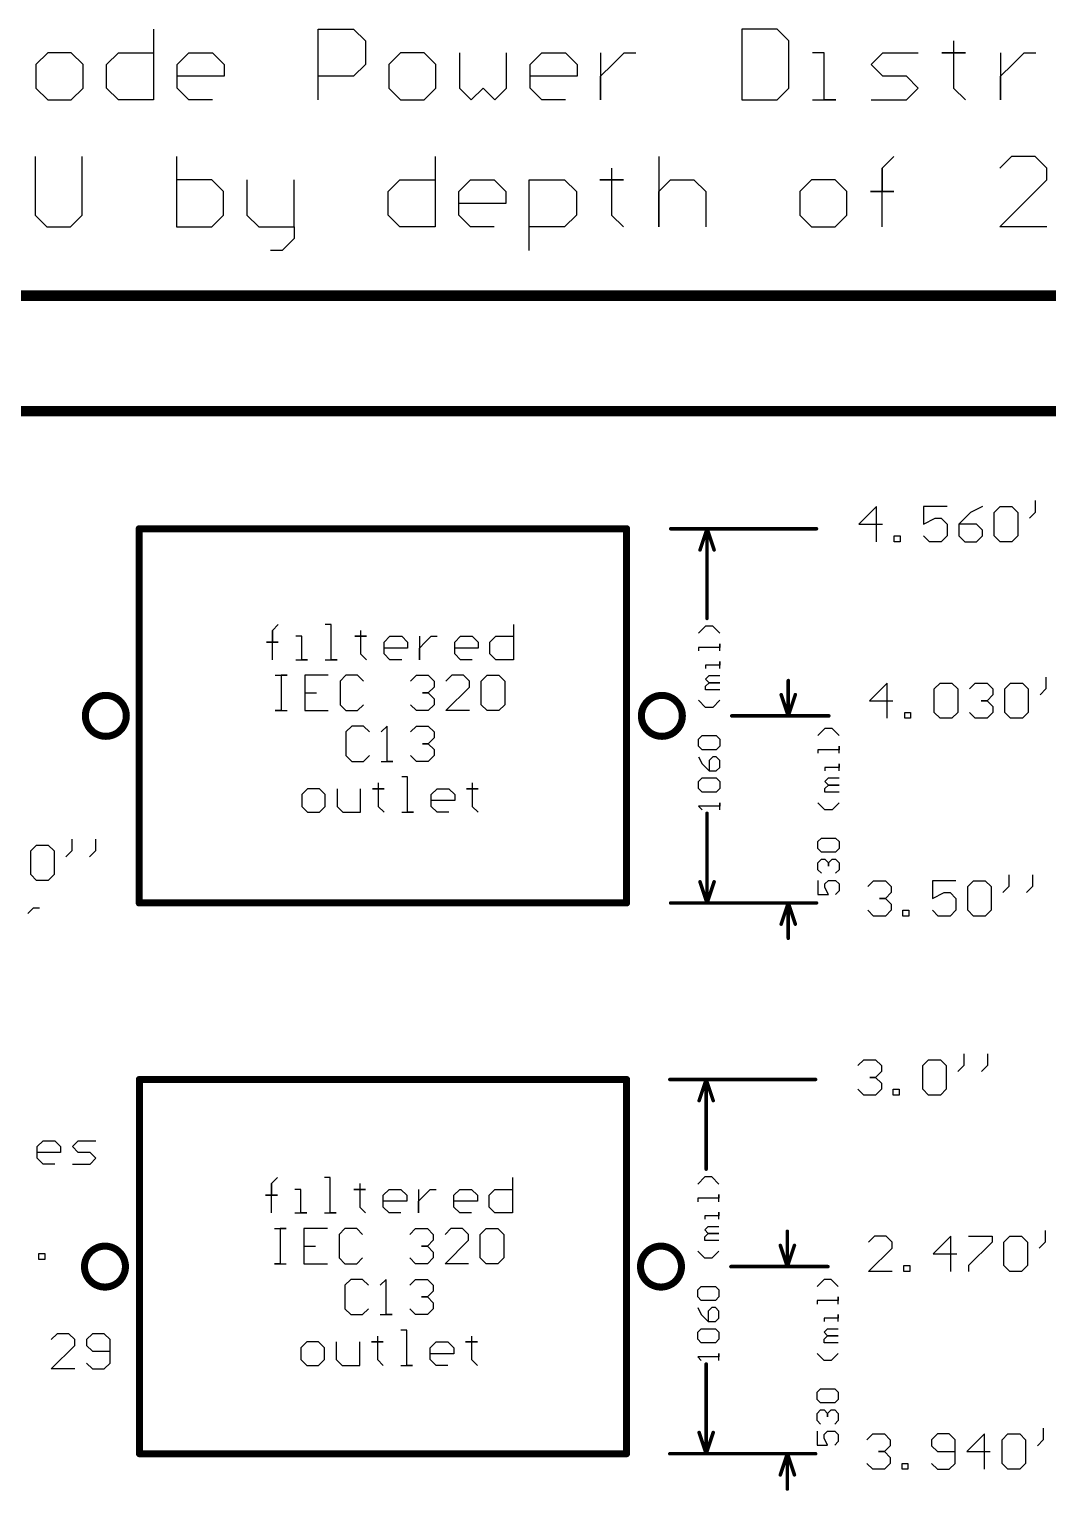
# Model space of a CAD drawing. Extents: x 0 to 21.5, y -4.9 to 8.
# Drawn here: x 7.885 to 10.771, y 3.835 to 7.975 of the extents above; entities that cross this region are included whole.
import ezdxf

# ---------------------------------------------------------------- set-up
doc = ezdxf.new("R2010")
doc.units = 0
doc.header["$MEASUREMENT"] = 0
for name, color, linetype in [('MECHANICAL1', 6, 'CONTINUOUS'), ('TOPLAYER', 1, 'CONTINUOUS'), ('TOPOVERLAY', 2, 'CONTINUOUS')]:
    doc.layers.add(name, color=color, linetype=linetype)

msp = doc.modelspace()

# ---------------------------------------------------------------- linework, layer by layer
at = {"layer": 'MECHANICAL1'}
for p, q in [((8.2378, 7.9749), (8.2378, 7.775)), ((8.7044, 7.775), (8.7044, 7.9749)), ((8.7044, 7.9749), (8.8043, 7.9749)), ((8.8043, 7.9749), (8.8376, 7.9416)), ((9.904, 7.9749), (9.904, 7.775)), ((10.0039, 7.9749), (9.904, 7.9749)), ((10.0373, 7.9416), (10.0039, 7.9749)), ((7.9379, 7.9083), (7.9046, 7.875)), ((8.0046, 7.9083), (7.9379, 7.9083)), ((8.0379, 7.875), (8.0046, 7.9083)), ((8.1045, 7.875), (8.1379, 7.9083)), ((8.1379, 7.9083), (8.2378, 7.9083)), ((8.3045, 7.875), (8.3378, 7.9083)), ((8.3378, 7.9083), (8.4045, 7.9083)), ((8.4045, 7.9083), (8.4378, 7.875)), ((8.8376, 7.9416), (8.8376, 7.875)), ((8.9376, 7.9083), (8.9043, 7.875)), ((9.0043, 7.9083), (8.9376, 7.9083)), ((9.0376, 7.875), (9.0043, 7.9083)), ((9.1042, 7.9083), (9.1042, 7.8083)), ((9.2375, 7.8083), (9.2375, 7.9083)), ((9.3042, 7.875), (9.3375, 7.9083)), ((9.3375, 7.9083), (9.4041, 7.9083)), ((9.4041, 7.9083), (9.4375, 7.875)), ((9.5041, 7.9083), (9.5041, 7.775)), ((9.5374, 7.875), (9.5707, 7.9083)), ((9.5707, 7.9083), (9.6041, 7.9083)), ((10.0373, 7.8083), (10.0373, 7.9416)), ((10.1372, 7.9083), (10.1039, 7.9083)), ((10.1372, 7.775), (10.1372, 7.9083)), ((10.2705, 7.875), (10.3038, 7.9083)), ((10.3038, 7.9083), (10.4038, 7.9083)), ((10.5038, 7.9083), (10.4704, 7.9083)), ((10.4704, 7.9083), (10.5371, 7.9083)), ((10.5038, 7.9416), (10.5038, 7.9083)), ((10.5371, 7.9083), (10.5038, 7.9083)), ((10.5038, 7.9083), (10.5038, 7.8083)), ((10.6371, 7.9083), (10.6371, 7.775)), ((10.6704, 7.875), (10.7037, 7.9083)), ((10.7037, 7.9083), (10.737, 7.9083)), ((7.9046, 7.875), (7.9046, 7.8083)), ((8.0379, 7.8083), (8.0379, 7.875)), ((8.1045, 7.8083), (8.1045, 7.875)), ((8.3045, 7.8083), (8.3045, 7.875)), ((8.4378, 7.875), (8.4378, 7.8416)), ((8.8376, 7.875), (8.8043, 7.8416)), ((8.9043, 7.875), (8.9043, 7.8083)), ((9.0376, 7.8083), (9.0376, 7.875)), ((9.3042, 7.8083), (9.3042, 7.875)), ((9.4375, 7.875), (9.4375, 7.8416)), ((9.5041, 7.8416), (9.5374, 7.875)), ((10.3038, 7.8416), (10.2705, 7.875)), ((10.6371, 7.8416), (10.6704, 7.875)), ((8.4378, 7.8416), (8.3045, 7.8416)), ((8.8043, 7.8416), (8.7044, 7.8416)), ((9.4375, 7.8416), (9.3042, 7.8416)), ((9.5041, 7.775), (9.5041, 7.8416)), ((10.3705, 7.8416), (10.3038, 7.8416)), ((10.4038, 7.8083), (10.3705, 7.8416)), ((10.6371, 7.775), (10.6371, 7.8416)), ((7.9046, 7.8083), (7.9379, 7.775)), ((8.0046, 7.775), (8.0379, 7.8083)), ((8.1379, 7.775), (8.1045, 7.8083)), ((8.3378, 7.775), (8.3045, 7.8083)), ((8.9043, 7.8083), (8.9376, 7.775)), ((9.0043, 7.775), (9.0376, 7.8083)), ((9.1042, 7.8083), (9.1375, 7.775)), ((9.1375, 7.775), (9.1709, 7.8083)), ((9.1709, 7.8083), (9.2042, 7.775)), ((9.2042, 7.775), (9.2375, 7.8083)), ((9.3375, 7.775), (9.3042, 7.8083)), ((10.0039, 7.775), (10.0373, 7.8083)), ((10.3705, 7.775), (10.4038, 7.8083)), ((10.5038, 7.8083), (10.5371, 7.775)), ((7.9379, 7.775), (8.0046, 7.775)), ((8.2378, 7.775), (8.1379, 7.775)), ((8.4045, 7.775), (8.3378, 7.775)), ((8.9376, 7.775), (9.0043, 7.775)), ((9.4041, 7.775), (9.3375, 7.775)), ((9.904, 7.775), (10.0039, 7.775)), ((10.1039, 7.775), (10.1705, 7.775)), ((10.1705, 7.775), (10.1372, 7.775)), ((10.2705, 7.775), (10.3705, 7.775)), ((7.9024, 7.6149), (7.9024, 7.4483)), ((8.0357, 7.4483), (8.0357, 7.6149)), ((8.3023, 7.6149), (8.3023, 7.415)), ((9.0354, 7.6149), (9.0354, 7.415)), ((9.5352, 7.5816), (9.5352, 7.5483)), ((9.6685, 7.6149), (9.6685, 7.415)), ((10.3016, 7.5816), (10.335, 7.6149)), ((10.3016, 7.415), (10.3016, 7.5816)), ((10.3016, 7.5816), (10.3016, 7.515)), ((10.3016, 7.515), (10.3016, 7.5816)), ((10.6682, 7.6149), (10.6349, 7.5816)), ((10.7348, 7.6149), (10.6682, 7.6149)), ((10.7682, 7.5816), (10.7348, 7.6149)), ((10.7682, 7.5483), (10.7682, 7.5816)), ((8.4023, 7.5483), (8.3023, 7.5483)), ((8.4356, 7.515), (8.4023, 7.5483)), ((8.5022, 7.5483), (8.5022, 7.4483)), ((8.6355, 7.415), (8.6355, 7.5483)), ((8.9021, 7.515), (8.9354, 7.5483)), ((8.9354, 7.5483), (9.0354, 7.5483)), ((9.102, 7.515), (9.1354, 7.5483)), ((9.1354, 7.5483), (9.202, 7.5483)), ((9.202, 7.5483), (9.2353, 7.515)), ((9.302, 7.3484), (9.302, 7.5483)), ((9.302, 7.5483), (9.4019, 7.5483)), ((9.4019, 7.5483), (9.4353, 7.515)), ((9.5352, 7.5483), (9.5019, 7.5483)), ((9.5019, 7.5483), (9.5685, 7.5483)), ((9.5685, 7.5483), (9.5352, 7.5483)), ((9.5352, 7.5483), (9.5352, 7.4483)), ((9.6685, 7.515), (9.7018, 7.5483)), ((9.7018, 7.5483), (9.7685, 7.5483)), ((9.7685, 7.5483), (9.8018, 7.515)), ((10.1017, 7.5483), (10.0684, 7.515)), ((10.1684, 7.5483), (10.1017, 7.5483)), ((10.2017, 7.515), (10.1684, 7.5483)), ((10.6349, 7.415), (10.7682, 7.5483)), ((8.4356, 7.4816), (8.4356, 7.515)), ((8.9021, 7.4483), (8.9021, 7.515)), ((9.102, 7.4483), (9.102, 7.515)), ((9.2353, 7.515), (9.2353, 7.4816)), ((9.4353, 7.515), (9.4353, 7.4483)), ((9.6685, 7.415), (9.6685, 7.515)), ((9.8018, 7.515), (9.8018, 7.415)), ((10.0684, 7.515), (10.0684, 7.4483)), ((10.2017, 7.4483), (10.2017, 7.515)), ((10.3016, 7.515), (10.2683, 7.515)), ((10.2683, 7.515), (10.335, 7.515)), ((10.335, 7.515), (10.3016, 7.515)), ((8.4356, 7.4483), (8.4356, 7.4816)), ((9.2353, 7.4816), (9.102, 7.4816)), ((7.9024, 7.4483), (7.9357, 7.415)), ((7.9357, 7.415), (8.0024, 7.415)), ((8.0024, 7.415), (8.0357, 7.4483)), ((8.3023, 7.415), (8.4023, 7.415)), ((8.4023, 7.415), (8.4356, 7.4483)), ((8.5022, 7.4483), (8.5355, 7.415)), ((8.5355, 7.415), (8.6355, 7.415)), ((8.6355, 7.415), (8.6355, 7.3817)), ((8.9354, 7.415), (8.9021, 7.4483)), ((9.0354, 7.415), (8.9354, 7.415)), ((9.1354, 7.415), (9.102, 7.4483)), ((9.202, 7.415), (9.1354, 7.415)), ((9.4019, 7.415), (9.302, 7.415)), ((9.4353, 7.4483), (9.4019, 7.415)), ((9.5352, 7.4483), (9.5685, 7.415)), ((10.0684, 7.4483), (10.1017, 7.415)), ((10.1017, 7.415), (10.1684, 7.415)), ((10.1684, 7.415), (10.2017, 7.4483)), ((10.7682, 7.415), (10.6349, 7.415)), ((8.6355, 7.3817), (8.6022, 7.3484)), ((8.6022, 7.3484), (8.5689, 7.3484)), ((10.7353, 6.6396), (10.7353, 6.6063)), ((10.2855, 6.623), (10.2355, 6.573)), ((10.2855, 6.523), (10.2855, 6.623)), ((10.4854, 6.623), (10.4188, 6.623)), ((10.4188, 6.623), (10.4188, 6.573)), ((10.4188, 6.573), (10.4521, 6.5896)), ((10.4521, 6.5896), (10.4688, 6.5896)), ((10.4688, 6.5896), (10.4854, 6.573)), ((10.5521, 6.6063), (10.5187, 6.573)), ((10.5854, 6.623), (10.5521, 6.6063)), ((10.6187, 6.6063), (10.6354, 6.623)), ((10.6187, 6.5397), (10.6187, 6.6063)), ((10.6354, 6.623), (10.6687, 6.623)), ((10.6687, 6.623), (10.6854, 6.6063)), ((10.6854, 6.6063), (10.6854, 6.5397)), ((10.7353, 6.6063), (10.7187, 6.5896)), ((10.2355, 6.573), (10.3021, 6.573)), ((10.4854, 6.573), (10.4854, 6.5397)), ((10.5187, 6.573), (10.5187, 6.5397)), ((10.5687, 6.573), (10.5187, 6.573)), ((10.5854, 6.5563), (10.5687, 6.573)), ((10.5854, 6.5397), (10.5854, 6.5563)), ((10.3355, 6.523), (10.3355, 6.5397)), ((10.3355, 6.5397), (10.3521, 6.5397)), ((10.3521, 6.523), (10.3355, 6.523)), ((10.3521, 6.5397), (10.3521, 6.523)), ((10.4354, 6.523), (10.4188, 6.5397)), ((10.4688, 6.523), (10.4354, 6.523)), ((10.4854, 6.5397), (10.4688, 6.523)), ((10.5187, 6.5397), (10.5354, 6.523)), ((10.5354, 6.523), (10.5687, 6.523)), ((10.5687, 6.523), (10.5854, 6.5397)), ((10.6354, 6.523), (10.6187, 6.5397)), ((10.6687, 6.523), (10.6354, 6.523)), ((10.6854, 6.5397), (10.6687, 6.523)), ((9.8015, 6.2839), (9.7815, 6.2639)), ((9.8215, 6.2839), (9.8015, 6.2839)), ((9.8415, 6.2639), (9.8215, 6.2839)), ((9.8415, 6.2239), (9.7815, 6.2239)), ((9.7815, 6.2239), (9.7815, 6.2139)), ((9.8415, 6.2139), (9.8415, 6.2339)), ((9.8415, 6.2339), (9.8415, 6.2239)), ((9.8415, 6.174), (9.8015, 6.174)), ((9.8015, 6.174), (9.8015, 6.164)), ((9.8415, 6.164), (9.8415, 6.1839)), ((9.8415, 6.1839), (9.8415, 6.174)), ((9.8015, 6.134), (9.8115, 6.144)), ((9.8115, 6.124), (9.8015, 6.134)), ((9.8115, 6.144), (9.8415, 6.144)), ((10.7653, 6.1396), (10.7653, 6.1063)), ((9.8015, 6.114), (9.8115, 6.124)), ((9.8015, 6.104), (9.8015, 6.114)), ((9.8415, 6.104), (9.8015, 6.104)), ((9.8115, 6.124), (9.8415, 6.124)), ((9.8415, 6.124), (9.8115, 6.124)), ((10.3155, 6.123), (10.2655, 6.073)), ((10.3155, 6.023), (10.3155, 6.123)), ((10.4488, 6.1063), (10.4654, 6.123)), ((10.4488, 6.0397), (10.4488, 6.1063)), ((10.4654, 6.123), (10.4988, 6.123)), ((10.4988, 6.123), (10.5154, 6.1063)), ((10.5154, 6.1063), (10.5154, 6.0397)), ((10.5487, 6.1063), (10.5654, 6.123)), ((10.5654, 6.123), (10.5987, 6.123)), ((10.5987, 6.123), (10.6154, 6.1063)), ((10.6154, 6.0896), (10.5987, 6.073)), ((10.6154, 6.1063), (10.6154, 6.0896)), ((10.6487, 6.1063), (10.6654, 6.123)), ((10.6487, 6.0397), (10.6487, 6.1063)), ((10.6654, 6.123), (10.6987, 6.123)), ((10.6987, 6.123), (10.7154, 6.1063)), ((10.7154, 6.1063), (10.7154, 6.0397)), ((10.7653, 6.1063), (10.7487, 6.0896)), ((9.8015, 6.054), (9.7815, 6.074)), ((9.8215, 6.054), (9.8015, 6.054)), ((9.8415, 6.074), (9.8215, 6.054)), ((10.2655, 6.073), (10.3321, 6.073)), ((10.5987, 6.073), (10.5821, 6.073)), ((10.5821, 6.073), (10.5987, 6.073)), ((10.5987, 6.073), (10.6154, 6.0563)), ((10.6154, 6.0563), (10.6154, 6.0397)), ((10.3655, 6.023), (10.3655, 6.0397)), ((10.3655, 6.0397), (10.3821, 6.0397)), ((10.3821, 6.023), (10.3655, 6.023)), ((10.3821, 6.0397), (10.3821, 6.023)), ((10.4654, 6.023), (10.4488, 6.0397)), ((10.4988, 6.023), (10.4654, 6.023)), ((10.5154, 6.0397), (10.4988, 6.023)), ((10.5654, 6.023), (10.5487, 6.0397)), ((10.5987, 6.023), (10.5654, 6.023)), ((10.6154, 6.0397), (10.5987, 6.023)), ((10.6654, 6.023), (10.6487, 6.0397)), ((10.6987, 6.023), (10.6654, 6.023)), ((10.7154, 6.0397), (10.6987, 6.023)), ((9.7815, 5.964), (9.7915, 5.974)), ((9.7815, 5.944), (9.7815, 5.964)), ((9.7915, 5.974), (9.8315, 5.974)), ((9.8315, 5.974), (9.8415, 5.964)), ((9.8415, 5.964), (9.8415, 5.944)), ((10.1395, 5.9939), (10.1195, 5.9739)), ((10.1595, 5.9939), (10.1395, 5.9939)), ((10.1795, 5.9739), (10.1595, 5.9939)), ((9.7915, 5.934), (9.7815, 5.944)), ((9.8315, 5.934), (9.7915, 5.934)), ((9.8415, 5.944), (9.8315, 5.934)), ((10.1795, 5.9339), (10.1195, 5.9339)), ((10.1195, 5.9339), (10.1195, 5.9239)), ((10.1795, 5.9239), (10.1795, 5.9439)), ((10.1795, 5.9439), (10.1795, 5.9339)), ((9.7815, 5.914), (9.7915, 5.894)), ((9.7915, 5.894), (9.8115, 5.874)), ((9.8215, 5.914), (9.8115, 5.904)), ((9.8115, 5.904), (9.8115, 5.874)), ((9.8315, 5.914), (9.8215, 5.914)), ((9.8415, 5.904), (9.8315, 5.914)), ((9.8315, 5.874), (9.8415, 5.884)), ((9.8415, 5.884), (9.8415, 5.904)), ((10.1795, 5.884), (10.1395, 5.884)), ((10.1395, 5.884), (10.1395, 5.874)), ((10.1795, 5.874), (10.1795, 5.894)), ((10.1795, 5.894), (10.1795, 5.884)), ((9.7815, 5.8441), (9.7915, 5.8541)), ((9.7815, 5.8241), (9.7815, 5.8441)), ((9.7915, 5.8541), (9.8315, 5.8541)), ((9.8115, 5.874), (9.8315, 5.874)), ((9.8315, 5.8541), (9.8415, 5.8441)), ((9.8415, 5.8441), (9.8415, 5.8241)), ((10.1395, 5.844), (10.1495, 5.854)), ((10.1495, 5.834), (10.1395, 5.844)), ((10.1495, 5.854), (10.1795, 5.854)), ((9.7915, 5.8141), (9.7815, 5.8241)), ((9.8315, 5.8141), (9.7915, 5.8141)), ((9.8415, 5.8241), (9.8315, 5.8141)), ((10.1395, 5.824), (10.1495, 5.834)), ((10.1395, 5.814), (10.1395, 5.824)), ((10.1795, 5.814), (10.1395, 5.814)), ((10.1495, 5.834), (10.1795, 5.834)), ((10.1795, 5.834), (10.1495, 5.834)), ((9.8415, 5.7741), (9.7815, 5.7741)), ((9.7815, 5.7741), (9.7915, 5.7641)), ((9.8415, 5.7641), (9.8415, 5.7841)), ((9.8415, 5.7841), (9.8415, 5.7741)), ((10.1395, 5.764), (10.1195, 5.784)), ((10.1595, 5.764), (10.1395, 5.764)), ((10.1795, 5.784), (10.1595, 5.764)), ((10.1195, 5.674), (10.1295, 5.684)), ((10.1195, 5.654), (10.1195, 5.674)), ((10.1295, 5.684), (10.1695, 5.684)), ((10.1695, 5.684), (10.1795, 5.674)), ((10.1795, 5.674), (10.1795, 5.654)), ((10.1295, 5.644), (10.1195, 5.654)), ((10.1695, 5.644), (10.1295, 5.644)), ((10.1795, 5.654), (10.1695, 5.644)), ((10.1195, 5.614), (10.1295, 5.624)), ((10.1195, 5.5941), (10.1195, 5.614)), ((10.1295, 5.5841), (10.1195, 5.5941)), ((10.1295, 5.624), (10.1395, 5.624)), ((10.1395, 5.624), (10.1495, 5.614)), ((10.1495, 5.614), (10.1595, 5.624)), ((10.1495, 5.614), (10.1495, 5.6041)), ((10.1495, 5.6041), (10.1495, 5.614)), ((10.1595, 5.624), (10.1695, 5.624)), ((10.1695, 5.624), (10.1795, 5.614)), ((10.1795, 5.5941), (10.1695, 5.5841)), ((10.1795, 5.614), (10.1795, 5.5941)), ((10.1195, 5.5641), (10.1195, 5.5241)), ((10.1395, 5.5541), (10.1495, 5.5641)), ((10.1395, 5.5441), (10.1395, 5.5541)), ((10.1495, 5.5641), (10.1695, 5.5641)), ((10.1695, 5.5641), (10.1795, 5.5541)), ((10.1795, 5.5541), (10.1795, 5.5341)), ((10.2605, 5.5463), (10.2772, 5.563)), ((10.2772, 5.563), (10.3105, 5.563)), ((10.3105, 5.563), (10.3271, 5.5463)), ((10.5104, 5.563), (10.4438, 5.563)), ((10.4438, 5.563), (10.4438, 5.513)), ((10.5437, 5.5463), (10.5604, 5.563)), ((10.5604, 5.563), (10.5937, 5.563)), ((10.5937, 5.563), (10.6104, 5.5463)), ((10.6604, 5.5796), (10.6604, 5.5463)), ((10.727, 5.5796), (10.727, 5.5463)), ((10.1195, 5.5241), (10.1495, 5.5241)), ((10.1495, 5.5241), (10.1395, 5.5441)), ((10.1795, 5.5341), (10.1695, 5.5241)), ((10.3105, 5.513), (10.2938, 5.513)), ((10.2938, 5.513), (10.3105, 5.513)), ((10.3271, 5.5296), (10.3105, 5.513)), ((10.3105, 5.513), (10.3271, 5.4963)), ((10.3271, 5.5463), (10.3271, 5.5296)), ((10.4438, 5.513), (10.4771, 5.5296)), ((10.4771, 5.5296), (10.4938, 5.5296)), ((10.4938, 5.5296), (10.5104, 5.513)), ((10.5104, 5.513), (10.5104, 5.4797)), ((10.5437, 5.4797), (10.5437, 5.5463)), ((10.6104, 5.5463), (10.6104, 5.4797)), ((10.6604, 5.5463), (10.6437, 5.5296)), ((10.727, 5.5463), (10.7104, 5.5296)), ((10.2772, 5.463), (10.2605, 5.4797)), ((10.3271, 5.4797), (10.3105, 5.463)), ((10.3271, 5.4963), (10.3271, 5.4797)), ((10.3605, 5.463), (10.3605, 5.4797)), ((10.3605, 5.4797), (10.3771, 5.4797)), ((10.3771, 5.4797), (10.3771, 5.463)), ((10.4604, 5.463), (10.4438, 5.4797)), ((10.5104, 5.4797), (10.4938, 5.463)), ((10.5604, 5.463), (10.5437, 5.4797)), ((10.6104, 5.4797), (10.5937, 5.463)), ((10.3105, 5.463), (10.2772, 5.463)), ((10.3771, 5.463), (10.3605, 5.463)), ((10.4938, 5.463), (10.4604, 5.463)), ((10.5937, 5.463), (10.5604, 5.463)), ((10.233, 5.0393), (10.2497, 5.056)), ((10.2497, 5.056), (10.283, 5.056)), ((10.283, 5.056), (10.2996, 5.0393)), ((10.4163, 5.0393), (10.4329, 5.056)), ((10.4329, 5.056), (10.4663, 5.056)), ((10.4663, 5.056), (10.4829, 5.0393)), ((10.5329, 5.0726), (10.5329, 5.0393)), ((10.5995, 5.0726), (10.5995, 5.0393)), ((10.2996, 5.0226), (10.283, 5.006)), ((10.2996, 5.0393), (10.2996, 5.0226)), ((10.4163, 4.9727), (10.4163, 5.0393)), ((10.4829, 5.0393), (10.4829, 4.9727)), ((10.5329, 5.0393), (10.5162, 5.0226)), ((10.5995, 5.0393), (10.5829, 5.0226)), ((10.2497, 4.956), (10.233, 4.9727)), ((10.283, 5.006), (10.2663, 5.006)), ((10.2663, 5.006), (10.283, 5.006)), ((10.283, 5.006), (10.2996, 4.9893)), ((10.2996, 4.9727), (10.283, 4.956)), ((10.2996, 4.9893), (10.2996, 4.9727)), ((10.333, 4.956), (10.333, 4.9727)), ((10.333, 4.9727), (10.3496, 4.9727)), ((10.3496, 4.9727), (10.3496, 4.956)), ((10.4329, 4.956), (10.4163, 4.9727)), ((10.4829, 4.9727), (10.4663, 4.956)), ((10.283, 4.956), (10.2497, 4.956)), ((10.3496, 4.956), (10.333, 4.956)), ((10.4663, 4.956), (10.4329, 4.956)), ((9.799, 4.7239), (9.779, 4.7039)), ((9.819, 4.7239), (9.799, 4.7239)), ((9.839, 4.7039), (9.819, 4.7239)), ((9.839, 4.6639), (9.779, 4.6639)), ((9.779, 4.6639), (9.779, 4.6539)), ((9.839, 4.6539), (9.839, 4.6739)), ((9.839, 4.6739), (9.839, 4.6639)), ((9.839, 4.614), (9.799, 4.614)), ((9.799, 4.614), (9.799, 4.604)), ((9.839, 4.604), (9.839, 4.6239)), ((9.839, 4.6239), (9.839, 4.614)), ((9.799, 4.574), (9.809, 4.584)), ((9.809, 4.564), (9.799, 4.574)), ((9.799, 4.554), (9.809, 4.564)), ((9.799, 4.544), (9.799, 4.554)), ((9.809, 4.584), (9.839, 4.584)), ((9.809, 4.564), (9.839, 4.564)), ((9.839, 4.564), (9.809, 4.564)), ((10.2797, 4.556), (10.263, 4.5393)), ((10.313, 4.556), (10.2797, 4.556)), ((10.3296, 4.5393), (10.313, 4.556)), ((10.4963, 4.556), (10.4463, 4.506)), ((10.4963, 4.456), (10.4963, 4.556)), ((10.5462, 4.556), (10.6129, 4.556)), ((10.6129, 4.556), (10.6129, 4.5393)), ((10.6462, 4.5393), (10.6629, 4.556)), ((10.6629, 4.556), (10.6962, 4.556)), ((10.6962, 4.556), (10.7129, 4.5393)), ((10.7628, 4.5726), (10.7628, 4.5393)), ((9.799, 4.494), (9.779, 4.514)), ((9.839, 4.544), (9.799, 4.544)), ((9.839, 4.514), (9.819, 4.494)), ((10.263, 4.456), (10.3296, 4.5226)), ((10.3296, 4.5226), (10.3296, 4.5393)), ((10.6129, 4.5393), (10.5462, 4.4727)), ((10.6462, 4.4727), (10.6462, 4.5393)), ((10.7129, 4.5393), (10.7129, 4.4727)), ((10.7628, 4.5393), (10.7462, 4.5226)), ((9.819, 4.494), (9.799, 4.494)), ((10.363, 4.456), (10.363, 4.4727)), ((10.363, 4.4727), (10.3796, 4.4727)), ((10.3796, 4.4727), (10.3796, 4.456)), ((10.4463, 4.506), (10.5129, 4.506)), ((10.5462, 4.4727), (10.5462, 4.456)), ((10.6629, 4.456), (10.6462, 4.4727)), ((10.7129, 4.4727), (10.6962, 4.456)), ((10.137, 4.4339), (10.117, 4.4139)), ((10.157, 4.4339), (10.137, 4.4339)), ((10.177, 4.4139), (10.157, 4.4339)), ((10.3296, 4.456), (10.263, 4.456)), ((10.3796, 4.456), (10.363, 4.456)), ((10.6962, 4.456), (10.6629, 4.456)), ((9.779, 4.404), (9.789, 4.414)), ((9.779, 4.384), (9.779, 4.404)), ((9.789, 4.414), (9.829, 4.414)), ((9.829, 4.414), (9.839, 4.404)), ((9.839, 4.404), (9.839, 4.384)), ((9.789, 4.374), (9.779, 4.384)), ((9.779, 4.354), (9.789, 4.334)), ((9.829, 4.374), (9.789, 4.374)), ((9.819, 4.354), (9.809, 4.344)), ((9.829, 4.354), (9.819, 4.354)), ((9.839, 4.384), (9.829, 4.374)), ((9.839, 4.344), (9.829, 4.354)), ((10.177, 4.3739), (10.117, 4.3739)), ((10.117, 4.3739), (10.117, 4.3639)), ((10.177, 4.3639), (10.177, 4.3839)), ((10.177, 4.3839), (10.177, 4.3739)), ((9.789, 4.334), (9.809, 4.314)), ((9.809, 4.344), (9.809, 4.314)), ((9.809, 4.314), (9.829, 4.314)), ((9.829, 4.314), (9.839, 4.324)), ((9.839, 4.324), (9.839, 4.344)), ((10.177, 4.324), (10.137, 4.324)), ((10.137, 4.324), (10.137, 4.314)), ((10.177, 4.314), (10.177, 4.334)), ((10.177, 4.334), (10.177, 4.324)), ((9.779, 4.2841), (9.789, 4.2941)), ((9.779, 4.2641), (9.779, 4.2841)), ((9.789, 4.2941), (9.829, 4.2941)), ((9.829, 4.2941), (9.839, 4.2841)), ((9.839, 4.2841), (9.839, 4.2641)), ((10.137, 4.284), (10.147, 4.294)), ((10.147, 4.274), (10.137, 4.284)), ((10.137, 4.264), (10.147, 4.274)), ((10.147, 4.294), (10.177, 4.294)), ((10.147, 4.274), (10.177, 4.274)), ((10.177, 4.274), (10.147, 4.274)), ((9.789, 4.2541), (9.779, 4.2641)), ((9.829, 4.2541), (9.789, 4.2541)), ((9.839, 4.2641), (9.829, 4.2541)), ((9.839, 4.2041), (9.839, 4.2241)), ((9.839, 4.2241), (9.839, 4.2141)), ((10.137, 4.204), (10.117, 4.224)), ((10.137, 4.254), (10.137, 4.264)), ((10.177, 4.254), (10.137, 4.254)), ((10.177, 4.224), (10.157, 4.204)), ((9.839, 4.2141), (9.779, 4.2141)), ((9.779, 4.2141), (9.789, 4.2041)), ((10.157, 4.204), (10.137, 4.204)), ((10.117, 4.114), (10.127, 4.124)), ((10.117, 4.094), (10.117, 4.114)), ((10.127, 4.124), (10.167, 4.124)), ((10.167, 4.124), (10.177, 4.114)), ((10.177, 4.114), (10.177, 4.094)), ((10.127, 4.084), (10.117, 4.094)), ((10.117, 4.054), (10.127, 4.064)), ((10.167, 4.084), (10.127, 4.084)), ((10.127, 4.064), (10.137, 4.064)), ((10.137, 4.064), (10.147, 4.054)), ((10.147, 4.054), (10.157, 4.064)), ((10.157, 4.064), (10.167, 4.064)), ((10.177, 4.094), (10.167, 4.084)), ((10.167, 4.064), (10.177, 4.054)), ((10.117, 4.0341), (10.117, 4.054)), ((10.127, 4.0241), (10.117, 4.0341)), ((10.147, 4.054), (10.147, 4.0441)), ((10.147, 4.0441), (10.147, 4.054)), ((10.177, 4.0341), (10.167, 4.0241)), ((10.177, 4.054), (10.177, 4.0341)), ((10.117, 4.0041), (10.117, 3.9641)), ((10.137, 3.9941), (10.147, 4.0041)), ((10.137, 3.9841), (10.137, 3.9941)), ((10.147, 3.9641), (10.137, 3.9841)), ((10.147, 4.0041), (10.167, 4.0041)), ((10.167, 4.0041), (10.177, 3.9941)), ((10.177, 3.9941), (10.177, 3.9741)), ((10.258, 3.9793), (10.2747, 3.996)), ((10.2747, 3.996), (10.308, 3.996)), ((10.308, 3.996), (10.3246, 3.9793)), ((10.3246, 3.9793), (10.3246, 3.9626)), ((10.4579, 3.996), (10.4413, 3.9793)), ((10.4413, 3.9793), (10.4413, 3.9626)), ((10.4913, 3.996), (10.4579, 3.996)), ((10.5079, 3.9793), (10.4913, 3.996)), ((10.5079, 3.9127), (10.5079, 3.9793)), ((10.5912, 3.996), (10.5412, 3.946)), ((10.5912, 3.896), (10.5912, 3.996)), ((10.6412, 3.9793), (10.6579, 3.996)), ((10.6412, 3.9127), (10.6412, 3.9793)), ((10.6579, 3.996), (10.6912, 3.996)), ((10.6912, 3.996), (10.7079, 3.9793)), ((10.7079, 3.9793), (10.7079, 3.9127)), ((10.7578, 3.9793), (10.7412, 3.9626)), ((10.7578, 4.0126), (10.7578, 3.9793)), ((10.117, 3.9641), (10.147, 3.9641)), ((10.177, 3.9741), (10.167, 3.9641)), ((10.308, 3.946), (10.2913, 3.946)), ((10.2913, 3.946), (10.308, 3.946)), ((10.3246, 3.9626), (10.308, 3.946)), ((10.308, 3.946), (10.3246, 3.9293)), ((10.4413, 3.9626), (10.4579, 3.946)), ((10.4579, 3.946), (10.5079, 3.946)), ((10.5412, 3.946), (10.6079, 3.946)), ((10.2747, 3.896), (10.258, 3.9127)), ((10.308, 3.896), (10.2747, 3.896)), ((10.3246, 3.9127), (10.308, 3.896)), ((10.3246, 3.9293), (10.3246, 3.9127)), ((10.358, 3.896), (10.358, 3.9127)), ((10.358, 3.9127), (10.3746, 3.9127)), ((10.3746, 3.896), (10.358, 3.896)), ((10.3746, 3.9127), (10.3746, 3.896)), ((10.4413, 3.9127), (10.4579, 3.896)), ((10.4579, 3.896), (10.4913, 3.896)), ((10.4913, 3.896), (10.5079, 3.9127)), ((10.6579, 3.896), (10.6412, 3.9127)), ((10.6912, 3.896), (10.6579, 3.896)), ((10.7079, 3.9127), (10.6912, 3.896))]:
    msp.add_line(p, q, dxfattribs=at)
for points, const_width in [([(2, 7.22), (18.73, 7.22)], 0.03), ([(2.12, 6.893), (18.61, 6.893)], 0.03), ([(8.197, 5.5), (8.197, 6.56)], 0.02), ([(8.197, 6.56), (9.5775, 6.56)], 0.02), ([(9.5775, 5.5), (9.5775, 6.56)], 0.02), ([(9.7025, 6.56), (10.1155, 6.56)], 0.01), ([(9.7855, 6.5), (9.8055, 6.56)], 0.01), ([(9.7955, 6.56), (9.8155, 6.56)], 0.01), ([(9.8055, 6.56), (9.8255, 6.5)], 0.01), ([(9.8055, 6.3059), (9.8055, 6.56)], 0.01), ([(10.0355, 6.03), (10.0355, 6.13)], 0.01), ([(10.0155, 6.09), (10.0355, 6.03)], 0.01), ([(10.0355, 6.03), (10.0555, 6.09)], 0.01), ([(9.8755, 6.03), (10.1505, 6.03)], 0.01), ([(10.0255, 6.03), (10.0455, 6.03)], 0.01), ([(9.8055, 5.5), (9.8055, 5.7541)], 0.01), ([(9.7855, 5.56), (9.8055, 5.5)], 0.01), ([(9.8055, 5.5), (9.8255, 5.56)], 0.01), ([(8.197, 5.5), (9.5775, 5.5)], 0.02), ([(9.7025, 5.5), (10.1155, 5.5)], 0.01), ([(9.7955, 5.5), (9.8155, 5.5)], 0.01), ([(10.0155, 5.44), (10.0355, 5.5)], 0.01), ([(10.0255, 5.5), (10.0455, 5.5)], 0.01), ([(10.0355, 5.5), (10.0555, 5.44)], 0.01), ([(10.0355, 5.4), (10.0355, 5.5)], 0.01), ([(8.1975, 5), (9.5775, 5)], 0.02), ([(8.1975, 3.94), (8.1975, 5)], 0.02), ([(9.5775, 3.94), (9.5775, 5)], 0.02), ([(9.7, 5), (10.113, 5)], 0.01), ([(9.783, 4.94), (9.803, 5)], 0.01), ([(9.793, 5), (9.813, 5)], 0.01), ([(9.803, 4.7459), (9.803, 5)], 0.01), ([(9.803, 5), (9.823, 4.94)], 0.01), ([(10.033, 4.47), (10.033, 4.57)], 0.01), ([(10.013, 4.53), (10.033, 4.47)], 0.01), ([(10.033, 4.47), (10.053, 4.53)], 0.01), ([(9.873, 4.47), (10.148, 4.47)], 0.01), ([(10.023, 4.47), (10.043, 4.47)], 0.01), ([(9.803, 3.94), (9.803, 4.1941)], 0.01), ([(9.783, 4), (9.803, 3.94)], 0.01), ([(9.803, 3.94), (9.823, 4)], 0.01), ([(8.1975, 3.94), (9.5775, 3.94)], 0.02), ([(9.7, 3.94), (10.113, 3.94)], 0.01), ([(9.793, 3.94), (9.813, 3.94)], 0.01), ([(10.013, 3.88), (10.033, 3.94)], 0.01), ([(10.023, 3.94), (10.043, 3.94)], 0.01), ([(10.033, 3.84), (10.033, 3.94)], 0.01), ([(10.033, 3.94), (10.053, 3.88)], 0.01)]:
    msp.add_lwpolyline(points, dxfattribs=dict(at, const_width=const_width))
for points, const_width in [([(8.192, 6.56, 1), (8.202, 6.56, 1)], 0.01), ([(8.192, 6.56, 1), (8.202, 6.56, 1)], 0.01), ([(9.5725, 6.56, 1), (9.5825, 6.56, 1)], 0.01), ([(9.5725, 6.56, 1), (9.5825, 6.56, 1)], 0.01), ([(9.7, 6.56, 1), (9.705, 6.56, 1)], 0.005), ([(9.793, 6.56, 1), (9.798, 6.56, 1)], 0.005), ([(9.803, 6.56, 1), (9.808, 6.56, 1)], 0.005), ([(9.803, 6.56, 1), (9.808, 6.56, 1)], 0.005), ([(9.803, 6.56, 1), (9.808, 6.56, 1)], 0.005), ([(9.813, 6.56, 1), (9.818, 6.56, 1)], 0.005), ([(10.113, 6.56, 1), (10.118, 6.56, 1)], 0.005), ([(9.783, 6.5, 1), (9.788, 6.5, 1)], 0.005), ([(9.823, 6.5, 1), (9.828, 6.5, 1)], 0.005), ([(9.803, 6.3059, 1), (9.808, 6.3059, 1)], 0.005), ([(10.033, 6.13, 1), (10.038, 6.13, 1)], 0.005), ([(8.1605, 6.03, 1), (8.0445, 6.03, 1)], 0.02), ([(9.7355, 6.03, 1), (9.6195, 6.03, 1)], 0.02), ([(10.013, 6.09, 1), (10.018, 6.09, 1)], 0.005), ([(10.053, 6.09, 1), (10.058, 6.09, 1)], 0.005), ([(8.0395, 6.03, 1), (8.0495, 6.03, 1)], 0.01), ([(8.1555, 6.03, 1), (8.1655, 6.03, 1)], 0.01), ([(9.6145, 6.03, 1), (9.6245, 6.03, 1)], 0.01), ([(9.7305, 6.03, 1), (9.7405, 6.03, 1)], 0.01), ([(9.873, 6.03, 1), (9.878, 6.03, 1)], 0.005), ([(10.023, 6.03, 1), (10.028, 6.03, 1)], 0.005), ([(10.033, 6.03, 1), (10.038, 6.03, 1)], 0.005), ([(10.033, 6.03, 1), (10.038, 6.03, 1)], 0.005), ([(10.033, 6.03, 1), (10.038, 6.03, 1)], 0.005), ([(10.043, 6.03, 1), (10.048, 6.03, 1)], 0.005), ([(10.148, 6.03, 1), (10.153, 6.03, 1)], 0.005), ([(9.803, 5.7541, 1), (9.808, 5.7541, 1)], 0.005), ([(9.783, 5.56, 1), (9.788, 5.56, 1)], 0.005), ([(9.823, 5.56, 1), (9.828, 5.56, 1)], 0.005), ([(8.192, 5.5, 1), (8.202, 5.5, 1)], 0.01), ([(8.192, 5.5, 1), (8.202, 5.5, 1)], 0.01), ([(9.5725, 5.5, 1), (9.5825, 5.5, 1)], 0.01), ([(9.5725, 5.5, 1), (9.5825, 5.5, 1)], 0.01), ([(9.7, 5.5, 1), (9.705, 5.5, 1)], 0.005), ([(9.793, 5.5, 1), (9.798, 5.5, 1)], 0.005), ([(9.803, 5.5, 1), (9.808, 5.5, 1)], 0.005), ([(9.803, 5.5, 1), (9.808, 5.5, 1)], 0.005), ([(9.803, 5.5, 1), (9.808, 5.5, 1)], 0.005), ([(9.813, 5.5, 1), (9.818, 5.5, 1)], 0.005), ([(10.023, 5.5, 1), (10.028, 5.5, 1)], 0.005), ([(10.033, 5.5, 1), (10.038, 5.5, 1)], 0.005), ([(10.033, 5.5, 1), (10.038, 5.5, 1)], 0.005), ([(10.033, 5.5, 1), (10.038, 5.5, 1)], 0.005), ([(10.043, 5.5, 1), (10.048, 5.5, 1)], 0.005), ([(10.113, 5.5, 1), (10.118, 5.5, 1)], 0.005), ([(10.013, 5.44, 1), (10.018, 5.44, 1)], 0.005), ([(10.053, 5.44, 1), (10.058, 5.44, 1)], 0.005), ([(10.033, 5.4, 1), (10.038, 5.4, 1)], 0.005), ([(8.1925, 5, 1), (8.2025, 5, 1)], 0.01), ([(8.1925, 5, 1), (8.2025, 5, 1)], 0.01), ([(9.5725, 5, 1), (9.5825, 5, 1)], 0.01), ([(9.5725, 5, 1), (9.5825, 5, 1)], 0.01), ([(9.6975, 5, 1), (9.7025, 5, 1)], 0.005), ([(9.7905, 5, 1), (9.7955, 5, 1)], 0.005), ([(9.8005, 5, 1), (9.8055, 5, 1)], 0.005), ([(9.8005, 5, 1), (9.8055, 5, 1)], 0.005), ([(9.8005, 5, 1), (9.8055, 5, 1)], 0.005), ([(9.8105, 5, 1), (9.8155, 5, 1)], 0.005), ([(10.1105, 5, 1), (10.1155, 5, 1)], 0.005), ([(9.7805, 4.94, 1), (9.7855, 4.94, 1)], 0.005), ([(9.8205, 4.94, 1), (9.8255, 4.94, 1)], 0.005), ([(9.8005, 4.7459, 1), (9.8055, 4.7459, 1)], 0.005), ([(10.0305, 4.57, 1), (10.0355, 4.57, 1)], 0.005), ([(8.158, 4.47, 1), (8.042, 4.47, 1)], 0.02), ([(9.733, 4.47, 1), (9.617, 4.47, 1)], 0.02), ([(10.0105, 4.53, 1), (10.0155, 4.53, 1)], 0.005), ([(10.0505, 4.53, 1), (10.0555, 4.53, 1)], 0.005), ([(8.037, 4.47, 1), (8.047, 4.47, 1)], 0.01), ([(8.153, 4.47, 1), (8.163, 4.47, 1)], 0.01), ([(9.612, 4.47, 1), (9.622, 4.47, 1)], 0.01), ([(9.728, 4.47, 1), (9.738, 4.47, 1)], 0.01), ([(9.8705, 4.47, 1), (9.8755, 4.47, 1)], 0.005), ([(10.0205, 4.47, 1), (10.0255, 4.47, 1)], 0.005), ([(10.0305, 4.47, 1), (10.0355, 4.47, 1)], 0.005), ([(10.0305, 4.47, 1), (10.0355, 4.47, 1)], 0.005), ([(10.0305, 4.47, 1), (10.0355, 4.47, 1)], 0.005), ([(10.0405, 4.47, 1), (10.0455, 4.47, 1)], 0.005), ([(10.1455, 4.47, 1), (10.1505, 4.47, 1)], 0.005), ([(9.8005, 4.1941, 1), (9.8055, 4.1941, 1)], 0.005), ([(9.7805, 4, 1), (9.7855, 4, 1)], 0.005), ([(9.8205, 4, 1), (9.8255, 4, 1)], 0.005), ([(8.1925, 3.94, 1), (8.2025, 3.94, 1)], 0.01), ([(8.1925, 3.94, 1), (8.2025, 3.94, 1)], 0.01), ([(9.5725, 3.94, 1), (9.5825, 3.94, 1)], 0.01), ([(9.5725, 3.94, 1), (9.5825, 3.94, 1)], 0.01), ([(9.6975, 3.94, 1), (9.7025, 3.94, 1)], 0.005), ([(9.7905, 3.94, 1), (9.7955, 3.94, 1)], 0.005), ([(9.8005, 3.94, 1), (9.8055, 3.94, 1)], 0.005), ([(9.8005, 3.94, 1), (9.8055, 3.94, 1)], 0.005), ([(9.8005, 3.94, 1), (9.8055, 3.94, 1)], 0.005), ([(9.8105, 3.94, 1), (9.8155, 3.94, 1)], 0.005), ([(10.0205, 3.94, 1), (10.0255, 3.94, 1)], 0.005), ([(10.0305, 3.94, 1), (10.0355, 3.94, 1)], 0.005), ([(10.0305, 3.94, 1), (10.0355, 3.94, 1)], 0.005), ([(10.0305, 3.94, 1), (10.0355, 3.94, 1)], 0.005), ([(10.0405, 3.94, 1), (10.0455, 3.94, 1)], 0.005), ([(10.1105, 3.94, 1), (10.1155, 3.94, 1)], 0.005), ([(10.0105, 3.88, 1), (10.0155, 3.88, 1)], 0.005), ([(10.0505, 3.88, 1), (10.0555, 3.88, 1)], 0.005), ([(10.0305, 3.84, 1), (10.0355, 3.84, 1)], 0.005)]:
    msp.add_lwpolyline(points, format="xyb", close=True, dxfattribs=dict(at, const_width=const_width))
at = {"layer": 'TOPLAYER'}
for p, q in [((8.0063, 5.6806), (8.0063, 5.6473)), ((8.0729, 5.6806), (8.0729, 5.6473)), ((7.8897, 5.6473), (7.9063, 5.6639)), ((7.8897, 5.5806), (7.8897, 5.6473)), ((7.9063, 5.6639), (7.9396, 5.6639)), ((7.9396, 5.6639), (7.9563, 5.6473)), ((7.9563, 5.6473), (7.9563, 5.5806)), ((8.0063, 5.6473), (7.9896, 5.6306)), ((8.0729, 5.6473), (8.0563, 5.6306)), ((7.9063, 5.564), (7.8897, 5.5806)), ((7.9396, 5.564), (7.9063, 5.564)), ((7.9563, 5.5806), (7.9396, 5.564)), ((7.8813, 5.47), (7.898, 5.4866)), ((7.898, 5.4866), (7.9147, 5.4866)), ((7.9079, 4.81), (7.9245, 4.8266)), ((7.9079, 4.7767), (7.9079, 4.81)), ((7.9245, 4.8266), (7.9579, 4.8266)), ((7.9579, 4.8266), (7.9745, 4.81)), ((7.9745, 4.81), (7.9745, 4.7933)), ((8.0078, 4.81), (8.0245, 4.8266)), ((8.0245, 4.7933), (8.0078, 4.81)), ((8.0245, 4.8266), (8.0745, 4.8266)), ((7.9745, 4.7933), (7.9079, 4.7933)), ((7.9245, 4.76), (7.9079, 4.7767)), ((8.0578, 4.7933), (8.0245, 4.7933)), ((8.0745, 4.7767), (8.0578, 4.7933)), ((8.0578, 4.76), (8.0745, 4.7767)), ((7.9579, 4.76), (7.9245, 4.76)), ((8.0078, 4.76), (8.0578, 4.76)), ((7.913, 4.49), (7.913, 4.5067)), ((7.913, 4.5067), (7.9297, 4.5067)), ((7.9297, 4.49), (7.913, 4.49)), ((7.9297, 4.5067), (7.9297, 4.49)), ((7.9647, 4.28), (7.948, 4.2633)), ((7.998, 4.28), (7.9647, 4.28)), ((8.0146, 4.2633), (7.998, 4.28)), ((8.0646, 4.28), (8.048, 4.2633)), ((8.098, 4.28), (8.0646, 4.28)), ((8.1146, 4.2633), (8.098, 4.28)), ((7.948, 4.18), (8.0146, 4.2466)), ((8.0146, 4.2466), (8.0146, 4.2633)), ((8.048, 4.2633), (8.048, 4.2466)), ((8.048, 4.2466), (8.0646, 4.23)), ((8.0646, 4.23), (8.1146, 4.23)), ((8.1146, 4.1967), (8.1146, 4.2633)), ((8.048, 4.1967), (8.0646, 4.18)), ((8.098, 4.18), (8.1146, 4.1967)), ((8.0146, 4.18), (7.948, 4.18)), ((8.0646, 4.18), (8.098, 4.18))]:
    msp.add_line(p, q, dxfattribs=at)
at = {"layer": 'TOPOVERLAY'}
for p, q in [((8.5742, 6.2722), (8.5908, 6.2889)), ((8.5742, 6.1889), (8.5742, 6.2722)), ((8.5742, 6.2722), (8.5742, 6.2389)), ((8.5742, 6.2389), (8.5742, 6.2722)), ((8.6575, 6.2555), (8.6408, 6.2555)), ((8.6575, 6.1889), (8.6575, 6.2555)), ((8.7408, 6.2889), (8.7241, 6.2889)), ((8.7408, 6.1889), (8.7408, 6.2889)), ((8.8241, 6.2555), (8.8074, 6.2555)), ((8.8074, 6.2555), (8.8407, 6.2555)), ((8.8241, 6.2722), (8.8241, 6.2555)), ((8.8407, 6.2555), (8.8241, 6.2555)), ((8.8241, 6.2555), (8.8241, 6.2055)), ((8.8907, 6.2389), (8.9074, 6.2555)), ((8.9074, 6.2555), (8.9407, 6.2555)), ((8.9407, 6.2555), (8.9574, 6.2389)), ((8.9907, 6.2555), (8.9907, 6.1889)), ((9.0074, 6.2389), (9.024, 6.2555)), ((9.024, 6.2555), (9.0407, 6.2555)), ((9.0907, 6.2389), (9.1073, 6.2555)), ((9.1073, 6.2555), (9.1406, 6.2555)), ((9.1406, 6.2555), (9.1573, 6.2389)), ((9.1906, 6.2389), (9.2073, 6.2555)), ((9.2073, 6.2555), (9.2573, 6.2555)), ((9.2573, 6.2889), (9.2573, 6.1889)), ((8.5742, 6.2389), (8.5575, 6.2389)), ((8.5575, 6.2389), (8.5908, 6.2389)), ((8.5908, 6.2389), (8.5742, 6.2389)), ((8.8907, 6.2055), (8.8907, 6.2389)), ((8.9574, 6.2222), (8.8907, 6.2222)), ((8.9574, 6.2389), (8.9574, 6.2222)), ((8.9907, 6.2222), (9.0074, 6.2389)), ((8.9907, 6.1889), (8.9907, 6.2222)), ((9.0907, 6.2055), (9.0907, 6.2389)), ((9.1573, 6.2222), (9.0907, 6.2222)), ((9.1573, 6.2389), (9.1573, 6.2222)), ((9.1906, 6.2055), (9.1906, 6.2389)), ((8.6408, 6.1889), (8.6741, 6.1889)), ((8.6741, 6.1889), (8.6575, 6.1889)), ((8.7241, 6.1889), (8.7574, 6.1889)), ((8.7574, 6.1889), (8.7408, 6.1889)), ((8.8241, 6.2055), (8.8407, 6.1889)), ((8.9074, 6.1889), (8.8907, 6.2055)), ((8.9407, 6.1889), (8.9074, 6.1889)), ((9.1073, 6.1889), (9.0907, 6.2055)), ((9.1406, 6.1889), (9.1073, 6.1889)), ((9.2073, 6.1889), (9.1906, 6.2055)), ((9.2573, 6.1889), (9.2073, 6.1889)), ((8.5825, 6.1449), (8.6158, 6.1449)), ((8.6158, 6.1449), (8.5992, 6.1449)), ((8.5992, 6.1449), (8.5992, 6.0449)), ((8.7324, 6.1449), (8.6658, 6.1449)), ((8.6658, 6.1449), (8.6658, 6.0449)), ((8.7824, 6.1449), (8.7658, 6.1282)), ((8.7658, 6.1282), (8.7658, 6.0616)), ((8.8157, 6.1449), (8.7824, 6.1449)), ((8.8324, 6.1282), (8.8157, 6.1449)), ((8.9657, 6.1282), (8.9824, 6.1449)), ((8.9824, 6.1449), (9.0157, 6.1449)), ((9.0157, 6.1449), (9.0323, 6.1282)), ((9.0323, 6.1282), (9.0323, 6.1116)), ((9.0823, 6.1449), (9.0657, 6.1282)), ((9.1157, 6.1449), (9.0823, 6.1449)), ((9.1323, 6.1282), (9.1157, 6.1449)), ((9.1323, 6.1116), (9.1323, 6.1282)), ((9.1656, 6.1282), (9.1823, 6.1449)), ((9.1656, 6.0616), (9.1656, 6.1282)), ((9.1823, 6.1449), (9.2156, 6.1449)), ((9.2156, 6.1449), (9.2323, 6.1282)), ((9.2323, 6.1282), (9.2323, 6.0616)), ((8.6658, 6.0949), (8.6991, 6.0949)), ((9.0157, 6.0949), (8.999, 6.0949)), ((8.999, 6.0949), (9.0157, 6.0949)), ((9.0323, 6.1116), (9.0157, 6.0949)), ((9.0157, 6.0949), (9.0323, 6.0782)), ((9.0657, 6.0449), (9.1323, 6.1116)), ((8.5992, 6.0449), (8.5825, 6.0449)), ((8.5825, 6.0449), (8.6158, 6.0449)), ((8.6658, 6.0449), (8.7324, 6.0449)), ((8.7658, 6.0616), (8.7824, 6.0449)), ((8.7824, 6.0449), (8.8157, 6.0449)), ((8.8157, 6.0449), (8.8324, 6.0616)), ((8.9824, 6.0449), (8.9657, 6.0616)), ((9.0157, 6.0449), (8.9824, 6.0449)), ((9.0323, 6.0616), (9.0157, 6.0449)), ((9.0323, 6.0782), (9.0323, 6.0616)), ((9.1323, 6.0449), (9.0657, 6.0449)), ((9.1823, 6.0449), (9.1656, 6.0616)), ((9.2156, 6.0449), (9.1823, 6.0449)), ((9.2323, 6.0616), (9.2156, 6.0449)), ((8.7991, 6.0009), (8.7824, 5.9843)), ((8.7824, 5.9843), (8.7824, 5.9176)), ((8.8324, 6.0009), (8.7991, 6.0009)), ((8.8491, 5.9843), (8.8324, 6.0009)), ((8.8991, 6.0009), (8.8824, 5.9843)), ((8.8991, 5.901), (8.8991, 6.0009)), ((8.9657, 5.9843), (8.9824, 6.0009)), ((8.9824, 6.0009), (9.0157, 6.0009)), ((9.0157, 6.0009), (9.0323, 5.9843)), ((9.0323, 5.9676), (9.0157, 5.9509)), ((9.0323, 5.9843), (9.0323, 5.9676)), ((9.0157, 5.9509), (8.999, 5.9509)), ((8.999, 5.9509), (9.0157, 5.9509)), ((9.0157, 5.9509), (9.0323, 5.9343)), ((9.0323, 5.9343), (9.0323, 5.9176)), ((8.7824, 5.9176), (8.7991, 5.901)), ((8.7991, 5.901), (8.8324, 5.901)), ((8.8324, 5.901), (8.8491, 5.9176)), ((8.8824, 5.901), (8.9157, 5.901)), ((8.9157, 5.901), (8.8991, 5.901)), ((8.9824, 5.901), (8.9657, 5.9176)), ((9.0157, 5.901), (8.9824, 5.901)), ((9.0323, 5.9176), (9.0157, 5.901)), ((8.8741, 5.8403), (8.8741, 5.8236)), ((8.9574, 5.857), (8.9407, 5.857)), ((8.9574, 5.757), (8.9574, 5.857)), ((9.1406, 5.8403), (9.1406, 5.8236)), ((8.6741, 5.8236), (8.6575, 5.807)), ((8.6575, 5.807), (8.6575, 5.7737)), ((8.7075, 5.8236), (8.6741, 5.8236)), ((8.7241, 5.807), (8.7075, 5.8236)), ((8.7241, 5.7737), (8.7241, 5.807)), ((8.7574, 5.8236), (8.7574, 5.7737)), ((8.8241, 5.757), (8.8241, 5.8236)), ((8.8741, 5.8236), (8.8574, 5.8236)), ((8.8574, 5.8236), (8.8907, 5.8236)), ((8.8907, 5.8236), (8.8741, 5.8236)), ((8.8741, 5.8236), (8.8741, 5.7737)), ((9.024, 5.807), (9.0407, 5.8236)), ((9.024, 5.7737), (9.024, 5.807)), ((9.0407, 5.8236), (9.074, 5.8236)), ((9.074, 5.8236), (9.0907, 5.807)), ((9.0907, 5.807), (9.0907, 5.7903)), ((9.1406, 5.8236), (9.124, 5.8236)), ((9.124, 5.8236), (9.1573, 5.8236)), ((9.1573, 5.8236), (9.1406, 5.8236)), ((9.1406, 5.8236), (9.1406, 5.7737)), ((8.6575, 5.7737), (8.6741, 5.757)), ((8.6741, 5.757), (8.7075, 5.757)), ((8.7075, 5.757), (8.7241, 5.7737)), ((8.7574, 5.7737), (8.7741, 5.757)), ((8.7741, 5.757), (8.8241, 5.757)), ((8.8741, 5.7737), (8.8907, 5.757)), ((8.9407, 5.757), (8.974, 5.757)), ((8.974, 5.757), (8.9574, 5.757)), ((9.0907, 5.7903), (9.024, 5.7903)), ((9.0407, 5.757), (9.024, 5.7737)), ((9.074, 5.757), (9.0407, 5.757)), ((9.1406, 5.7737), (9.1573, 5.757)), ((8.5717, 4.7052), (8.5883, 4.7219)), ((8.7383, 4.7219), (8.7216, 4.7219)), ((8.7383, 4.6219), (8.7383, 4.7219)), ((9.2548, 4.7219), (9.2548, 4.6219)), ((8.5717, 4.6219), (8.5717, 4.7052)), ((8.5717, 4.7052), (8.5717, 4.6719)), ((8.5717, 4.6719), (8.5717, 4.7052)), ((8.655, 4.6885), (8.6383, 4.6885)), ((8.655, 4.6219), (8.655, 4.6885)), ((8.8216, 4.6885), (8.8049, 4.6885)), ((8.8049, 4.6885), (8.8382, 4.6885)), ((8.8216, 4.7052), (8.8216, 4.6885)), ((8.8382, 4.6885), (8.8216, 4.6885)), ((8.8216, 4.6885), (8.8216, 4.6385)), ((8.8882, 4.6719), (8.9049, 4.6885)), ((8.9049, 4.6885), (8.9382, 4.6885)), ((8.9382, 4.6885), (8.9549, 4.6719)), ((8.9882, 4.6885), (8.9882, 4.6219)), ((9.0049, 4.6719), (9.0215, 4.6885)), ((9.0215, 4.6885), (9.0382, 4.6885)), ((9.0882, 4.6719), (9.1048, 4.6885)), ((9.1048, 4.6885), (9.1381, 4.6885)), ((9.1381, 4.6885), (9.1548, 4.6719)), ((9.1881, 4.6719), (9.2048, 4.6885)), ((9.2048, 4.6885), (9.2548, 4.6885)), ((8.5717, 4.6719), (8.555, 4.6719)), ((8.555, 4.6719), (8.5883, 4.6719)), ((8.5883, 4.6719), (8.5717, 4.6719)), ((8.8216, 4.6385), (8.8382, 4.6219)), ((8.8882, 4.6385), (8.8882, 4.6719)), ((8.9549, 4.6552), (8.8882, 4.6552)), ((8.9049, 4.6219), (8.8882, 4.6385)), ((8.9549, 4.6719), (8.9549, 4.6552)), ((8.9882, 4.6552), (9.0049, 4.6719)), ((8.9882, 4.6219), (8.9882, 4.6552)), ((9.0882, 4.6385), (9.0882, 4.6719)), ((9.1548, 4.6552), (9.0882, 4.6552)), ((9.1048, 4.6219), (9.0882, 4.6385)), ((9.1548, 4.6719), (9.1548, 4.6552)), ((9.1881, 4.6385), (9.1881, 4.6719)), ((9.2048, 4.6219), (9.1881, 4.6385)), ((8.6383, 4.6219), (8.6716, 4.6219)), ((8.6716, 4.6219), (8.655, 4.6219)), ((8.7216, 4.6219), (8.7549, 4.6219)), ((8.7549, 4.6219), (8.7383, 4.6219)), ((8.9382, 4.6219), (8.9049, 4.6219)), ((9.1381, 4.6219), (9.1048, 4.6219)), ((9.2548, 4.6219), (9.2048, 4.6219)), ((8.58, 4.5779), (8.6133, 4.5779)), ((8.6133, 4.5779), (8.5967, 4.5779)), ((8.5967, 4.5779), (8.5967, 4.4779)), ((8.7299, 4.5779), (8.6633, 4.5779)), ((8.6633, 4.5779), (8.6633, 4.4779)), ((8.7799, 4.5779), (8.7633, 4.5612)), ((8.7633, 4.5612), (8.7633, 4.4946)), ((8.8132, 4.5779), (8.7799, 4.5779)), ((8.8299, 4.5612), (8.8132, 4.5779)), ((8.9632, 4.5612), (8.9799, 4.5779)), ((8.9799, 4.5779), (9.0132, 4.5779)), ((9.0132, 4.5779), (9.0298, 4.5612)), ((9.0298, 4.5612), (9.0298, 4.5446)), ((9.0798, 4.5779), (9.0632, 4.5612)), ((9.1132, 4.5779), (9.0798, 4.5779)), ((9.1298, 4.5612), (9.1132, 4.5779)), ((9.1298, 4.5446), (9.1298, 4.5612)), ((9.1631, 4.5612), (9.1798, 4.5779)), ((9.1631, 4.4946), (9.1631, 4.5612)), ((9.1798, 4.5779), (9.2131, 4.5779)), ((9.2131, 4.5779), (9.2298, 4.5612)), ((9.2298, 4.5612), (9.2298, 4.4946)), ((8.6633, 4.5279), (8.6966, 4.5279)), ((9.0132, 4.5279), (8.9965, 4.5279)), ((8.9965, 4.5279), (9.0132, 4.5279)), ((9.0298, 4.5446), (9.0132, 4.5279)), ((9.0132, 4.5279), (9.0298, 4.5112)), ((9.0632, 4.4779), (9.1298, 4.5446)), ((8.5967, 4.4779), (8.58, 4.4779)), ((8.58, 4.4779), (8.6133, 4.4779)), ((8.6633, 4.4779), (8.7299, 4.4779)), ((8.7633, 4.4946), (8.7799, 4.4779)), ((8.7799, 4.4779), (8.8132, 4.4779)), ((8.8132, 4.4779), (8.8299, 4.4946)), ((8.9799, 4.4779), (8.9632, 4.4946)), ((9.0132, 4.4779), (8.9799, 4.4779)), ((9.0298, 4.4946), (9.0132, 4.4779)), ((9.0298, 4.5112), (9.0298, 4.4946)), ((9.1298, 4.4779), (9.0632, 4.4779)), ((9.1798, 4.4779), (9.1631, 4.4946)), ((9.2131, 4.4779), (9.1798, 4.4779)), ((9.2298, 4.4946), (9.2131, 4.4779)), ((8.7966, 4.4339), (8.7799, 4.4173)), ((8.8299, 4.4339), (8.7966, 4.4339)), ((8.8466, 4.4173), (8.8299, 4.4339)), ((8.8966, 4.4339), (8.8799, 4.4173)), ((8.8966, 4.334), (8.8966, 4.4339)), ((8.9632, 4.4173), (8.9799, 4.4339)), ((8.9799, 4.4339), (9.0132, 4.4339)), ((9.0132, 4.4339), (9.0298, 4.4173)), ((8.7799, 4.4173), (8.7799, 4.3506)), ((9.0298, 4.4006), (9.0132, 4.3839)), ((9.0298, 4.4173), (9.0298, 4.4006)), ((8.7799, 4.3506), (8.7966, 4.334)), ((8.8299, 4.334), (8.8466, 4.3506)), ((8.9799, 4.334), (8.9632, 4.3506)), ((9.0132, 4.3839), (8.9965, 4.3839)), ((8.9965, 4.3839), (9.0132, 4.3839)), ((9.0132, 4.3839), (9.0298, 4.3673)), ((9.0298, 4.3506), (9.0132, 4.334)), ((9.0298, 4.3673), (9.0298, 4.3506)), ((8.7966, 4.334), (8.8299, 4.334)), ((8.8799, 4.334), (8.9132, 4.334)), ((8.9132, 4.334), (8.8966, 4.334)), ((9.0132, 4.334), (8.9799, 4.334)), ((8.8716, 4.2733), (8.8716, 4.2566)), ((8.9549, 4.29), (8.9382, 4.29)), ((8.9549, 4.19), (8.9549, 4.29)), ((9.1381, 4.2733), (9.1381, 4.2566)), ((8.6716, 4.2566), (8.655, 4.24)), ((8.655, 4.24), (8.655, 4.2067)), ((8.705, 4.2566), (8.6716, 4.2566)), ((8.7216, 4.24), (8.705, 4.2566)), ((8.7216, 4.2067), (8.7216, 4.24)), ((8.7549, 4.2566), (8.7549, 4.2067)), ((8.8216, 4.19), (8.8216, 4.2566)), ((8.8716, 4.2566), (8.8549, 4.2566)), ((8.8549, 4.2566), (8.8882, 4.2566)), ((8.8882, 4.2566), (8.8716, 4.2566)), ((8.8716, 4.2566), (8.8716, 4.2067)), ((9.0215, 4.24), (9.0382, 4.2566)), ((9.0215, 4.2067), (9.0215, 4.24)), ((9.0882, 4.2233), (9.0215, 4.2233)), ((9.0382, 4.2566), (9.0715, 4.2566)), ((9.0715, 4.2566), (9.0882, 4.24)), ((9.0882, 4.24), (9.0882, 4.2233)), ((9.1381, 4.2566), (9.1215, 4.2566)), ((9.1215, 4.2566), (9.1548, 4.2566)), ((9.1548, 4.2566), (9.1381, 4.2566)), ((9.1381, 4.2566), (9.1381, 4.2067)), ((8.655, 4.2067), (8.6716, 4.19)), ((8.6716, 4.19), (8.705, 4.19)), ((8.705, 4.19), (8.7216, 4.2067)), ((8.7549, 4.2067), (8.7716, 4.19)), ((8.7716, 4.19), (8.8216, 4.19)), ((8.8716, 4.2067), (8.8882, 4.19)), ((8.9382, 4.19), (8.9715, 4.19)), ((8.9715, 4.19), (8.9549, 4.19)), ((9.0382, 4.19), (9.0215, 4.2067)), ((9.0715, 4.19), (9.0382, 4.19)), ((9.1381, 4.2067), (9.1548, 4.19))]:
    msp.add_line(p, q, dxfattribs=at)

doc.saveas('drawing.dxf')
